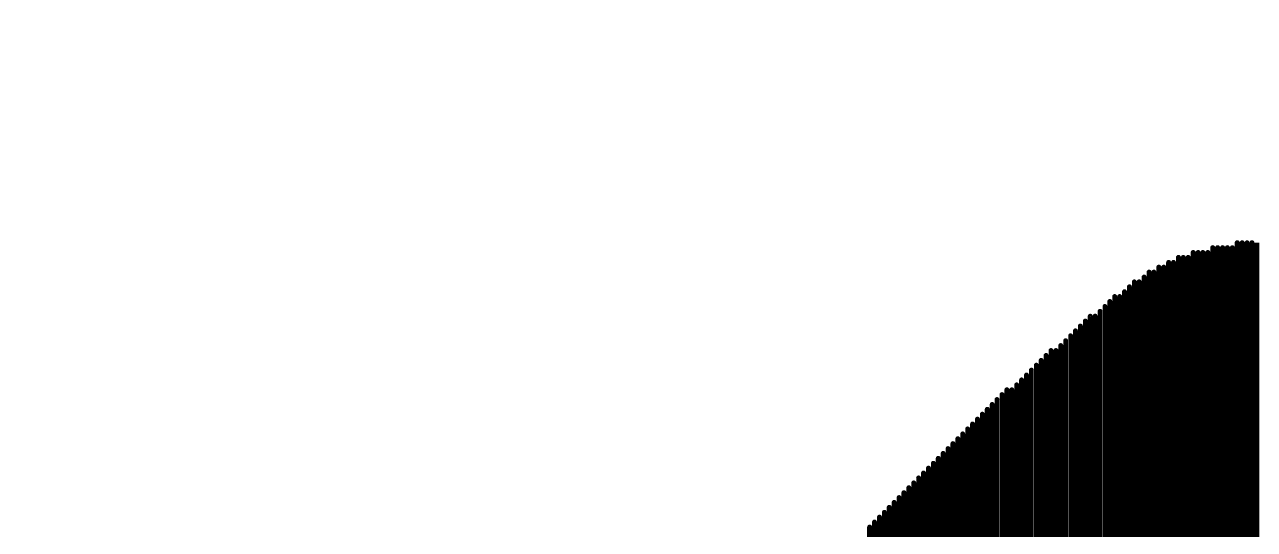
# Model space of a CAD drawing. Header units: inches. Extents: x -21 to 344, y -3 to 240.
# Drawn here: x 1.747 to 2.943, y 35.763 to 36.254 of the extents above; entities that cross this region are included whole.
import ezdxf

# ---------------------------------------------------------------- set-up
doc = ezdxf.new("R2010")
doc.units = ezdxf.units.IN
for name, color, linetype in [('Top Component Center', 76, 'Continuous'), ('Top Designator', 56, 'Continuous'), ('Top Overlay', 2, 'Continuous')]:
    doc.layers.add(name, color=color, linetype=linetype)

# ---------------------------------------------------------------- blocks, each defined once
blk = doc.blocks.new('CMI_9605IC_0580T_126')
at = {"layer": 'Top Component Center'}
blk.add_lwpolyline([(4.8, 0, 0.1, 0.1, 1), (-4.8, 0, 0.1, 0.1, 1)], format="xyseb", close=True, dxfattribs=at)
at = {"layer": 'Top Designator'}
blk.add_lwpolyline([(4.8, 0, 0.1, 0.1, 1), (-4.8, 0, 0.1, 0.1, 1)], format="xyseb", close=True, dxfattribs=at)
at = {"layer": 'Top Overlay'}
blk.add_lwpolyline([(5, 0, 0.2, 0.2, 1), (-5, 0, 0.2, 0.2, 1)], format="xyseb", close=True, dxfattribs=at)

msp = doc.modelspace()

# ---------------------------------------------------------------- linework, layer by layer
at = {"layer": 'Top Overlay'}
for points in [[(2.9264, 35.4839, 0.00477, 0.00477, 0), (2.9264, 36.0418, 0.00477, 0.00477, 0)], [(2.9312, 35.4886, 0.00477, 0.00477, 0), (2.9312, 36.0418, 0.00477, 0.00477, 0)], [(2.936, 35.4934, 0.00477, 0.00477, 0), (2.936, 36.0418, 0.00477, 0.00477, 0)], [(2.9407, 35.4982, 0.00477, 0.00477, 0), (2.9407, 36.0418, 0.00477, 0.00477, 0)], [(2.9455, 35.5029, 0.00477, 0.00477, 0), (2.9455, 36.0418, 0.00477, 0.00477, 0)], [(2.8692, 35.4266, 0.00477, 0.00477, 0), (2.8692, 36.0275, 0.00477, 0.00477, 0)], [(2.874, 35.4314, 0.00477, 0.00477, 0), (2.874, 36.0275, 0.00477, 0.00477, 0)], [(2.8787, 35.4362, 0.00477, 0.00477, 0), (2.8787, 36.0275, 0.00477, 0.00477, 0)], [(2.8835, 35.4409, 0.00477, 0.00477, 0), (2.8835, 36.0323, 0.00477, 0.00477, 0)], [(2.8883, 35.4457, 0.00477, 0.00477, 0), (2.8883, 36.0323, 0.00477, 0.00477, 0)], [(2.893, 35.4505, 0.00477, 0.00477, 0), (2.893, 36.0323, 0.00477, 0.00477, 0)], [(2.8978, 35.4552, 0.00477, 0.00477, 0), (2.8978, 36.0323, 0.00477, 0.00477, 0)], [(2.9026, 35.46, 0.00477, 0.00477, 0), (2.9026, 36.037, 0.00477, 0.00477, 0)], [(2.9073, 35.4648, 0.00477, 0.00477, 0), (2.9073, 36.037, 0.00477, 0.00477, 0)], [(2.9121, 35.4695, 0.00477, 0.00477, 0), (2.9121, 36.037, 0.00477, 0.00477, 0)], [(2.9169, 35.4743, 0.00477, 0.00477, 0), (2.9169, 36.037, 0.00477, 0.00477, 0)], [(2.9216, 35.4791, 0.00477, 0.00477, 0), (2.9216, 36.037, 0.00477, 0.00477, 0)], [(2.8501, 35.4076, 0.00477, 0.00477, 0), (2.8501, 36.018, 0.00477, 0.00477, 0)], [(2.8549, 35.4123, 0.00477, 0.00477, 0), (2.8549, 36.018, 0.00477, 0.00477, 0)], [(2.8596, 35.4171, 0.00477, 0.00477, 0), (2.8596, 36.0227, 0.00477, 0.00477, 0)], [(2.8644, 35.4219, 0.00477, 0.00477, 0), (2.8644, 36.0227, 0.00477, 0.00477, 0)], [(2.8263, 35.3789, 0.00477, 0.00477, 0), (2.8263, 36.0037, 0.00477, 0.00477, 0)], [(2.831, 35.3837, 0.00477, 0.00477, 0), (2.831, 36.0037, 0.00477, 0.00477, 0)], [(2.8358, 35.3932, 0.00477, 0.00477, 0), (2.8358, 36.0084, 0.00477, 0.00477, 0)], [(2.8406, 35.398, 0.00477, 0.00477, 0), (2.8406, 36.0132, 0.00477, 0.00477, 0)], [(2.8453, 35.4028, 0.00477, 0.00477, 0), (2.8453, 36.0132, 0.00477, 0.00477, 0)], [(2.8167, 35.3694, 0.00477, 0.00477, 0), (2.8167, 35.9941, 0.00477, 0.00477, 0)], [(2.8215, 35.3742, 0.00477, 0.00477, 0), (2.8215, 35.9989, 0.00477, 0.00477, 0)], [(2.7977, 35.3456, 0.00477, 0.00477, 0), (2.7977, 35.9798, 0.00477, 0.00477, 0)], [(2.8024, 35.3551, 0.00477, 0.00477, 0), (2.8024, 35.9846, 0.00477, 0.00477, 0)], [(2.8072, 35.3599, 0.00477, 0.00477, 0), (2.8072, 35.9894, 0.00477, 0.00477, 0)], [(2.812, 35.3646, 0.00477, 0.00477, 0), (2.812, 35.9894, 0.00477, 0.00477, 0)], [(2.7833, 35.3313, 0.00477, 0.00477, 0), (2.7833, 35.9703, 0.00477, 0.00477, 0)], [(2.7881, 35.336, 0.00477, 0.00477, 0), (2.7881, 35.9703, 0.00477, 0.00477, 0)], [(2.7929, 35.3408, 0.00477, 0.00477, 0), (2.7929, 35.975, 0.00477, 0.00477, 0)], [(2.769, 35.3122, 0.00477, 0.00477, 0), (2.769, 35.956, 0.00477, 0.00477, 0)], [(2.7738, 35.3217, 0.00477, 0.00477, 0), (2.7738, 35.9607, 0.00477, 0.00477, 0)], [(2.7786, 35.3265, 0.00477, 0.00477, 0), (2.7786, 35.9655, 0.00477, 0.00477, 0)], [(2.7595, 35.3026, 0.00477, 0.00477, 0), (2.7595, 35.9464, 0.00477, 0.00477, 0)], [(2.7643, 35.3074, 0.00477, 0.00477, 0), (2.7643, 35.9512, 0.00477, 0.00477, 0)], [(2.7404, 35.2788, 0.00477, 0.00477, 0), (2.7404, 35.9321, 0.00477, 0.00477, 0)], [(2.7452, 35.2836, 0.00477, 0.00477, 0), (2.7452, 35.9369, 0.00477, 0.00477, 0)], [(2.75, 35.2931, 0.00477, 0.00477, 0), (2.75, 35.9369, 0.00477, 0.00477, 0)], [(2.7547, 35.2979, 0.00477, 0.00477, 0), (2.7547, 35.9417, 0.00477, 0.00477, 0)], [(2.7309, 35.2693, 0.00477, 0.00477, 0), (2.7309, 35.9226, 0.00477, 0.00477, 0)], [(2.7357, 35.274, 0.00477, 0.00477, 0), (2.7357, 35.9274, 0.00477, 0.00477, 0)], [(2.7166, 35.2502, 0.00477, 0.00477, 0), (2.7166, 35.9083, 0.00477, 0.00477, 0)], [(2.7214, 35.2597, 0.00477, 0.00477, 0), (2.7214, 35.9131, 0.00477, 0.00477, 0)], [(2.7261, 35.2645, 0.00477, 0.00477, 0), (2.7261, 35.9178, 0.00477, 0.00477, 0)], [(2.7023, 35.2311, 0.00477, 0.00477, 0), (2.7023, 35.8987, 0.00477, 0.00477, 0)], [(2.707, 35.2406, 0.00477, 0.00477, 0), (2.707, 35.8987, 0.00477, 0.00477, 0)], [(2.7118, 35.2454, 0.00477, 0.00477, 0), (2.7118, 35.9035, 0.00477, 0.00477, 0)], [(2.688, 35.2168, 0.00477, 0.00477, 0), (2.688, 35.8844, 0.00477, 0.00477, 0)], [(2.6927, 35.2216, 0.00477, 0.00477, 0), (2.6927, 35.8892, 0.00477, 0.00477, 0)], [(2.6975, 35.2263, 0.00477, 0.00477, 0), (2.6975, 35.894, 0.00477, 0.00477, 0)], [(2.6784, 35.2025, 0.00477, 0.00477, 0), (2.6784, 35.8749, 0.00477, 0.00477, 0)], [(2.6832, 35.2073, 0.00477, 0.00477, 0), (2.6832, 35.8797, 0.00477, 0.00477, 0)], [(2.6641, 35.1834, 0.00477, 0.00477, 0), (2.6641, 35.8606, 0.00477, 0.00477, 0)], [(2.6689, 35.1882, 0.00477, 0.00477, 0), (2.6689, 35.8654, 0.00477, 0.00477, 0)], [(2.6737, 35.193, 0.00477, 0.00477, 0), (2.6737, 35.8701, 0.00477, 0.00477, 0)], [(2.6546, 35.1691, 0.00477, 0.00477, 0), (2.6546, 35.8511, 0.00477, 0.00477, 0)], [(2.6594, 35.1786, 0.00477, 0.00477, 0), (2.6594, 35.8558, 0.00477, 0.00477, 0)], [(2.6403, 35.15, 0.00477, 0.00477, 0), (2.6403, 35.8368, 0.00477, 0.00477, 0)], [(2.645, 35.1548, 0.00477, 0.00477, 0), (2.645, 35.8415, 0.00477, 0.00477, 0)], [(2.6498, 35.1643, 0.00477, 0.00477, 0), (2.6498, 35.8463, 0.00477, 0.00477, 0)], [(2.626, 35.131, 0.00477, 0.00477, 0), (2.626, 35.8224, 0.00477, 0.00477, 0)], [(2.6307, 35.1357, 0.00477, 0.00477, 0), (2.6307, 35.8272, 0.00477, 0.00477, 0)], [(2.6355, 35.1453, 0.00477, 0.00477, 0), (2.6355, 35.832, 0.00477, 0.00477, 0)], [(2.6164, 35.1167, 0.00477, 0.00477, 0), (2.6164, 35.8129, 0.00477, 0.00477, 0)], [(2.6212, 35.1214, 0.00477, 0.00477, 0), (2.6212, 35.8177, 0.00477, 0.00477, 0)], [(2.6021, 35.0976, 0.00477, 0.00477, 0), (2.6021, 35.7986, 0.00477, 0.00477, 0)], [(2.6069, 35.1023, 0.00477, 0.00477, 0), (2.6069, 35.8034, 0.00477, 0.00477, 0)], [(2.6117, 35.1119, 0.00477, 0.00477, 0), (2.6117, 35.8081, 0.00477, 0.00477, 0)], [(2.5926, 35.0833, 0.00477, 0.00477, 0), (2.5926, 35.7891, 0.00477, 0.00477, 0)], [(2.5974, 35.088, 0.00477, 0.00477, 0), (2.5974, 35.7938, 0.00477, 0.00477, 0)], [(2.5783, 35.0594, 0.00477, 0.00477, 0), (2.5783, 35.7748, 0.00477, 0.00477, 0)], [(2.5831, 35.069, 0.00477, 0.00477, 0), (2.5831, 35.7795, 0.00477, 0.00477, 0)], [(2.5878, 35.0737, 0.00477, 0.00477, 0), (2.5878, 35.7843, 0.00477, 0.00477, 0)], [(2.5687, 35.0451, 0.00477, 0.00477, 0), (2.5687, 35.7652, 0.00477, 0.00477, 0)], [(2.5735, 35.0547, 0.00477, 0.00477, 0), (2.5735, 35.77, 0.00477, 0.00477, 0)]]:
    msp.add_lwpolyline(points, format="xyseb", dxfattribs=at)
for points in [[(2.9252, 36.0418, 0.00239, 0.00239, 1), (2.9276, 36.0418, 0.00239, 0.00239, 1)], [(2.93, 36.0418, 0.00239, 0.00239, 1), (2.9324, 36.0418, 0.00239, 0.00239, 1)], [(2.9348, 36.0418, 0.00239, 0.00239, 1), (2.9371, 36.0418, 0.00239, 0.00239, 1)], [(2.9395, 36.0418, 0.00239, 0.00239, 1), (2.9419, 36.0418, 0.00239, 0.00239, 1)], [(2.868, 36.0275, 0.00239, 0.00239, 1), (2.8704, 36.0275, 0.00239, 0.00239, 1)], [(2.8728, 36.0275, 0.00239, 0.00239, 1), (2.8751, 36.0275, 0.00239, 0.00239, 1)], [(2.8775, 36.0275, 0.00239, 0.00239, 1), (2.8799, 36.0275, 0.00239, 0.00239, 1)], [(2.8823, 36.0323, 0.00239, 0.00239, 1), (2.8847, 36.0323, 0.00239, 0.00239, 1)], [(2.8871, 36.0323, 0.00239, 0.00239, 1), (2.8895, 36.0323, 0.00239, 0.00239, 1)], [(2.8918, 36.0323, 0.00239, 0.00239, 1), (2.8942, 36.0323, 0.00239, 0.00239, 1)], [(2.8966, 36.0323, 0.00239, 0.00239, 1), (2.899, 36.0323, 0.00239, 0.00239, 1)], [(2.9014, 36.037, 0.00239, 0.00239, 1), (2.9038, 36.037, 0.00239, 0.00239, 1)], [(2.9061, 36.037, 0.00239, 0.00239, 1), (2.9085, 36.037, 0.00239, 0.00239, 1)], [(2.9109, 36.037, 0.00239, 0.00239, 1), (2.9133, 36.037, 0.00239, 0.00239, 1)], [(2.9157, 36.037, 0.00239, 0.00239, 1), (2.9181, 36.037, 0.00239, 0.00239, 1)], [(2.9205, 36.037, 0.00239, 0.00239, 1), (2.9228, 36.037, 0.00239, 0.00239, 1)], [(2.8489, 36.018, 0.00239, 0.00239, 1), (2.8513, 36.018, 0.00239, 0.00239, 1)], [(2.8537, 36.018, 0.00239, 0.00239, 1), (2.8561, 36.018, 0.00239, 0.00239, 1)], [(2.8585, 36.0227, 0.00239, 0.00239, 1), (2.8608, 36.0227, 0.00239, 0.00239, 1)], [(2.8632, 36.0227, 0.00239, 0.00239, 1), (2.8656, 36.0227, 0.00239, 0.00239, 1)], [(2.8251, 36.0037, 0.00239, 0.00239, 1), (2.8275, 36.0037, 0.00239, 0.00239, 1)], [(2.8298, 36.0037, 0.00239, 0.00239, 1), (2.8322, 36.0037, 0.00239, 0.00239, 1)], [(2.8346, 36.0084, 0.00239, 0.00239, 1), (2.837, 36.0084, 0.00239, 0.00239, 1)], [(2.8394, 36.0132, 0.00239, 0.00239, 1), (2.8418, 36.0132, 0.00239, 0.00239, 1)], [(2.8441, 36.0132, 0.00239, 0.00239, 1), (2.8465, 36.0132, 0.00239, 0.00239, 1)], [(2.8155, 35.9941, 0.00239, 0.00239, 1), (2.8179, 35.9941, 0.00239, 0.00239, 1)], [(2.8203, 35.9989, 0.00239, 0.00239, 1), (2.8227, 35.9989, 0.00239, 0.00239, 1)], [(2.7965, 35.9798, 0.00239, 0.00239, 1), (2.7988, 35.9798, 0.00239, 0.00239, 1)], [(2.8012, 35.9846, 0.00239, 0.00239, 1), (2.8036, 35.9846, 0.00239, 0.00239, 1)], [(2.806, 35.9894, 0.00239, 0.00239, 1), (2.8084, 35.9894, 0.00239, 0.00239, 1)], [(2.8108, 35.9894, 0.00239, 0.00239, 1), (2.8132, 35.9894, 0.00239, 0.00239, 1)], [(2.7822, 35.9703, 0.00239, 0.00239, 1), (2.7845, 35.9703, 0.00239, 0.00239, 1)], [(2.7869, 35.9703, 0.00239, 0.00239, 1), (2.7893, 35.9703, 0.00239, 0.00239, 1)], [(2.7917, 35.975, 0.00239, 0.00239, 1), (2.7941, 35.975, 0.00239, 0.00239, 1)], [(2.7678, 35.956, 0.00239, 0.00239, 1), (2.7702, 35.956, 0.00239, 0.00239, 1)], [(2.7726, 35.9607, 0.00239, 0.00239, 1), (2.775, 35.9607, 0.00239, 0.00239, 1)], [(2.7774, 35.9655, 0.00239, 0.00239, 1), (2.7798, 35.9655, 0.00239, 0.00239, 1)], [(2.7583, 35.9464, 0.00239, 0.00239, 1), (2.7607, 35.9464, 0.00239, 0.00239, 1)], [(2.7631, 35.9512, 0.00239, 0.00239, 1), (2.7655, 35.9512, 0.00239, 0.00239, 1)], [(2.7392, 35.9321, 0.00239, 0.00239, 1), (2.7416, 35.9321, 0.00239, 0.00239, 1)], [(2.744, 35.9369, 0.00239, 0.00239, 1), (2.7464, 35.9369, 0.00239, 0.00239, 1)], [(2.7488, 35.9369, 0.00239, 0.00239, 1), (2.7512, 35.9369, 0.00239, 0.00239, 1)], [(2.7535, 35.9417, 0.00239, 0.00239, 1), (2.7559, 35.9417, 0.00239, 0.00239, 1)], [(2.7297, 35.9226, 0.00239, 0.00239, 1), (2.7321, 35.9226, 0.00239, 0.00239, 1)], [(2.7345, 35.9274, 0.00239, 0.00239, 1), (2.7368, 35.9274, 0.00239, 0.00239, 1)], [(2.7154, 35.9083, 0.00239, 0.00239, 1), (2.7178, 35.9083, 0.00239, 0.00239, 1)], [(2.7202, 35.9131, 0.00239, 0.00239, 1), (2.7225, 35.9131, 0.00239, 0.00239, 1)], [(2.7249, 35.9178, 0.00239, 0.00239, 1), (2.7273, 35.9178, 0.00239, 0.00239, 1)], [(2.7011, 35.8987, 0.00239, 0.00239, 1), (2.7035, 35.8987, 0.00239, 0.00239, 1)], [(2.7059, 35.8987, 0.00239, 0.00239, 1), (2.7082, 35.8987, 0.00239, 0.00239, 1)], [(2.7106, 35.9035, 0.00239, 0.00239, 1), (2.713, 35.9035, 0.00239, 0.00239, 1)], [(2.6868, 35.8844, 0.00239, 0.00239, 1), (2.6892, 35.8844, 0.00239, 0.00239, 1)], [(2.6915, 35.8892, 0.00239, 0.00239, 1), (2.6939, 35.8892, 0.00239, 0.00239, 1)], [(2.6963, 35.894, 0.00239, 0.00239, 1), (2.6987, 35.894, 0.00239, 0.00239, 1)], [(2.6772, 35.8749, 0.00239, 0.00239, 1), (2.6796, 35.8749, 0.00239, 0.00239, 1)], [(2.682, 35.8797, 0.00239, 0.00239, 1), (2.6844, 35.8797, 0.00239, 0.00239, 1)], [(2.6629, 35.8606, 0.00239, 0.00239, 1), (2.6653, 35.8606, 0.00239, 0.00239, 1)], [(2.6677, 35.8654, 0.00239, 0.00239, 1), (2.6701, 35.8654, 0.00239, 0.00239, 1)], [(2.6725, 35.8701, 0.00239, 0.00239, 1), (2.6749, 35.8701, 0.00239, 0.00239, 1)], [(2.6534, 35.8511, 0.00239, 0.00239, 1), (2.6558, 35.8511, 0.00239, 0.00239, 1)], [(2.6582, 35.8558, 0.00239, 0.00239, 1), (2.6605, 35.8558, 0.00239, 0.00239, 1)], [(2.6391, 35.8368, 0.00239, 0.00239, 1), (2.6415, 35.8368, 0.00239, 0.00239, 1)], [(2.6439, 35.8415, 0.00239, 0.00239, 1), (2.6462, 35.8415, 0.00239, 0.00239, 1)], [(2.6486, 35.8463, 0.00239, 0.00239, 1), (2.651, 35.8463, 0.00239, 0.00239, 1)], [(2.6248, 35.8224, 0.00239, 0.00239, 1), (2.6272, 35.8224, 0.00239, 0.00239, 1)], [(2.6296, 35.8272, 0.00239, 0.00239, 1), (2.6319, 35.8272, 0.00239, 0.00239, 1)], [(2.6343, 35.832, 0.00239, 0.00239, 1), (2.6367, 35.832, 0.00239, 0.00239, 1)], [(2.6152, 35.8129, 0.00239, 0.00239, 1), (2.6176, 35.8129, 0.00239, 0.00239, 1)], [(2.62, 35.8177, 0.00239, 0.00239, 1), (2.6224, 35.8177, 0.00239, 0.00239, 1)], [(2.6009, 35.7986, 0.00239, 0.00239, 1), (2.6033, 35.7986, 0.00239, 0.00239, 1)], [(2.6057, 35.8034, 0.00239, 0.00239, 1), (2.6081, 35.8034, 0.00239, 0.00239, 1)], [(2.6105, 35.8081, 0.00239, 0.00239, 1), (2.6129, 35.8081, 0.00239, 0.00239, 1)], [(2.5914, 35.7891, 0.00239, 0.00239, 1), (2.5938, 35.7891, 0.00239, 0.00239, 1)], [(2.5962, 35.7938, 0.00239, 0.00239, 1), (2.5986, 35.7938, 0.00239, 0.00239, 1)], [(2.5771, 35.7748, 0.00239, 0.00239, 1), (2.5795, 35.7748, 0.00239, 0.00239, 1)], [(2.5819, 35.7795, 0.00239, 0.00239, 1), (2.5842, 35.7795, 0.00239, 0.00239, 1)], [(2.5866, 35.7843, 0.00239, 0.00239, 1), (2.589, 35.7843, 0.00239, 0.00239, 1)], [(2.5676, 35.7652, 0.00239, 0.00239, 1), (2.5699, 35.7652, 0.00239, 0.00239, 1)], [(2.5723, 35.77, 0.00239, 0.00239, 1), (2.5747, 35.77, 0.00239, 0.00239, 1)]]:
    msp.add_lwpolyline(points, format="xyseb", close=True, dxfattribs=at)

# ---------------------------------------------------------------- block references
msp.add_blockref('CMI_9605IC_0580T_126', (5.65, 40.75))

doc.saveas('drawing.dxf')
